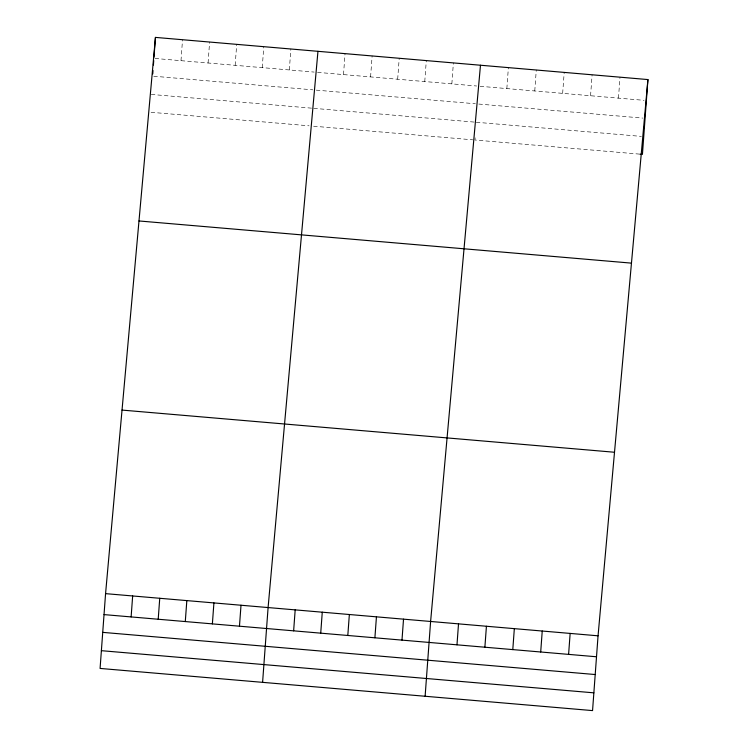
<?xml version="1.0" encoding="UTF-8"?>
<svg xmlns="http://www.w3.org/2000/svg" width="748" height="748" viewBox="0 0 748 748"><rect width="100%" height="100%" fill="white"/><g stroke="black" fill="none" stroke-linecap="round" stroke-linejoin="round"><path stroke-width="0.56" stroke-dasharray="3.74 2.81" d="M180.988 60.682L182.531 39.719M208.075 63L209.608 42.038M235.162 65.319L236.695 44.356M262.249 67.638L263.782 46.675M289.336 69.957L290.869 48.994M343.51 74.594L345.043 53.632M370.587 76.913L372.13 55.95M397.674 79.232L399.217 58.269M424.761 81.551L426.304 60.588M451.848 83.87L453.391 62.907M475.148 137.8L474.98 140.026L640.101 154.163M506.845 88.582L508.388 67.619M534.755 90.966L536.288 70.003M562.655 93.36L564.198 72.397M590.565 95.744L592.107 74.781M618.474 98.138L620.008 77.175M155.032 58.456L314.16 72.079M317.545 72.369L476.682 86.001M480.104 86.291L644.056 100.326M153.723 76.221L312.86 89.844M316.245 90.134L475.373 103.757M478.795 104.056L642.747 118.091M151.255 94.426L311.514 108.151M313.767 108.338L474.036 122.064M476.289 122.261L641.41 136.398M151.077 112.293L309.083 125.814M313.59 126.206L472.727 139.829"/><path stroke-width="1.12" d="M105.571 593.641L100.082 668.432L592.556 710.6L598.054 635.809L647.918 79.569L155.444 37.4L105.571 593.641L598.054 635.809M152.76 73.902L153.003 70.574M153.415 65.02L153.742 60.579M153.985 57.194L155.444 37.4M131.124 616.922L132.658 595.96M158.211 619.241L159.745 598.278M185.289 621.56L186.832 600.597M212.376 623.879L213.919 602.916M239.463 626.198L241.006 605.235M262.595 682.354L268.093 607.554L317.956 51.313M293.637 630.835L295.18 609.872M320.724 633.154L322.266 612.191M347.811 635.473L349.353 614.51M374.898 637.792L376.44 616.829M401.985 640.11L403.527 619.148M425.116 696.266L430.614 621.466L480.478 65.226M456.981 644.823L458.515 623.86M484.882 647.207L486.424 626.254M512.791 649.601L514.334 628.638M540.701 651.994L542.235 631.032M568.602 654.378L570.144 633.416M647.918 79.569L642.429 154.359L640.101 154.163M138.988 220.959L631.462 263.128M122.027 410.082L614.51 452.25M104.037 614.604L596.511 656.772M102.728 632.369L595.212 674.537M101.382 650.676L593.865 692.835"/></g></svg>
